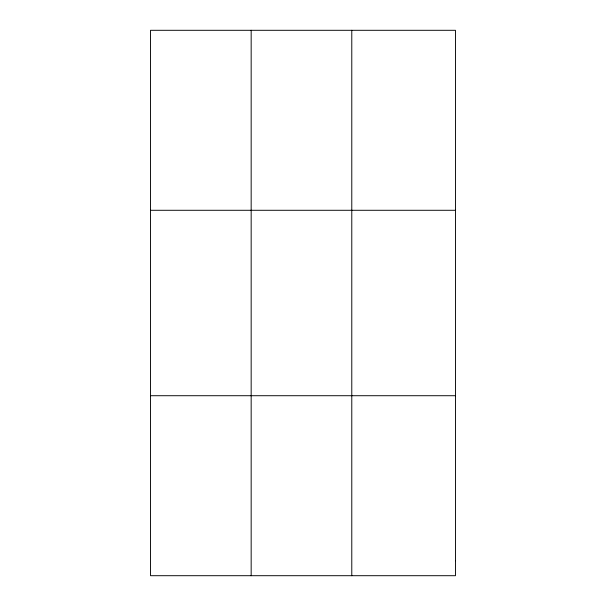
<?xml version="1.0" encoding="UTF-8"?>
<svg xmlns="http://www.w3.org/2000/svg" width="606" height="606" viewBox="0 0 606 606"><rect width="100%" height="100%" fill="white"/><g stroke="black" fill="none" stroke-linecap="round" stroke-linejoin="round"><path stroke-width="0.91" d="M251.164 575.7L251.164 30.3M351.783 575.7L351.783 30.3M150.538 210.282L455.462 210.282M150.538 395.718L455.462 395.718M455.462 560.702L455.462 575.7L150.538 575.7L150.538 30.3L455.462 30.3L455.462 560.702"/></g></svg>
